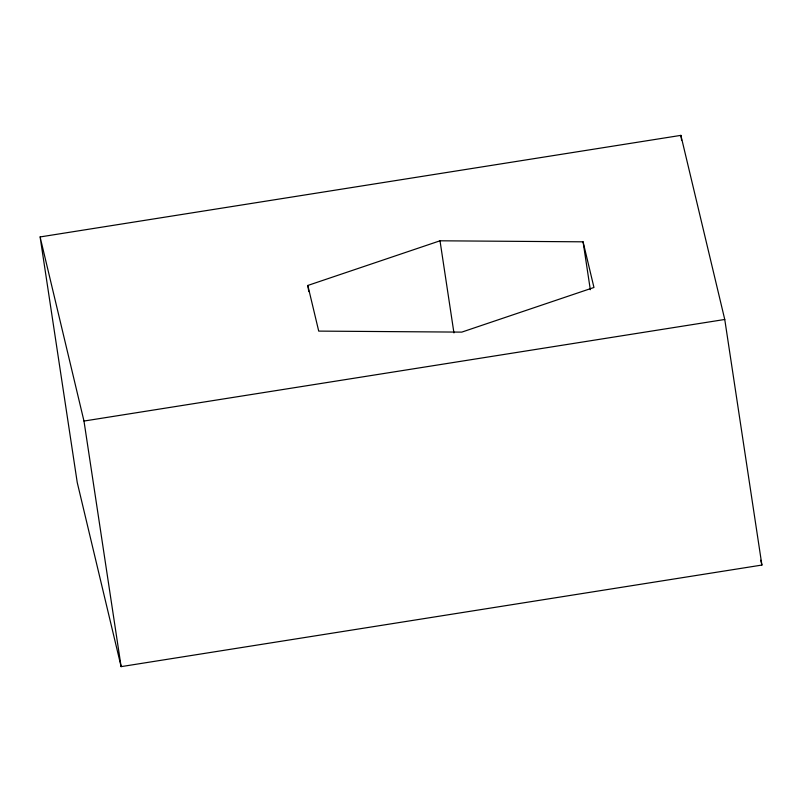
<?xml version="1.0" encoding="UTF-8"?>
<svg xmlns="http://www.w3.org/2000/svg" width="802" height="802" viewBox="0 0 802 802"><rect width="100%" height="100%" fill="white"/><g stroke="black" fill="none" stroke-linecap="round" stroke-linejoin="round"><path stroke-width="1.2" d="M307.828 285.452L440.017 240.8L583.074 241.823L593.961 287.477L461.782 332.118L318.715 331.106L307.828 285.452L308.76 291.587M40.1 236.941L680.878 135.368L724.757 319.477L761.9 565.059L121.122 666.632L77.243 482.523L40.1 236.941L83.979 421.05L121.122 666.632M83.979 421.05L724.757 319.477M760.747 560.217L761.9 565.059M680.878 135.368L681.63 140.31M583.074 241.823L590.322 289.712M440.017 240.8L453.942 332.9"/></g></svg>
